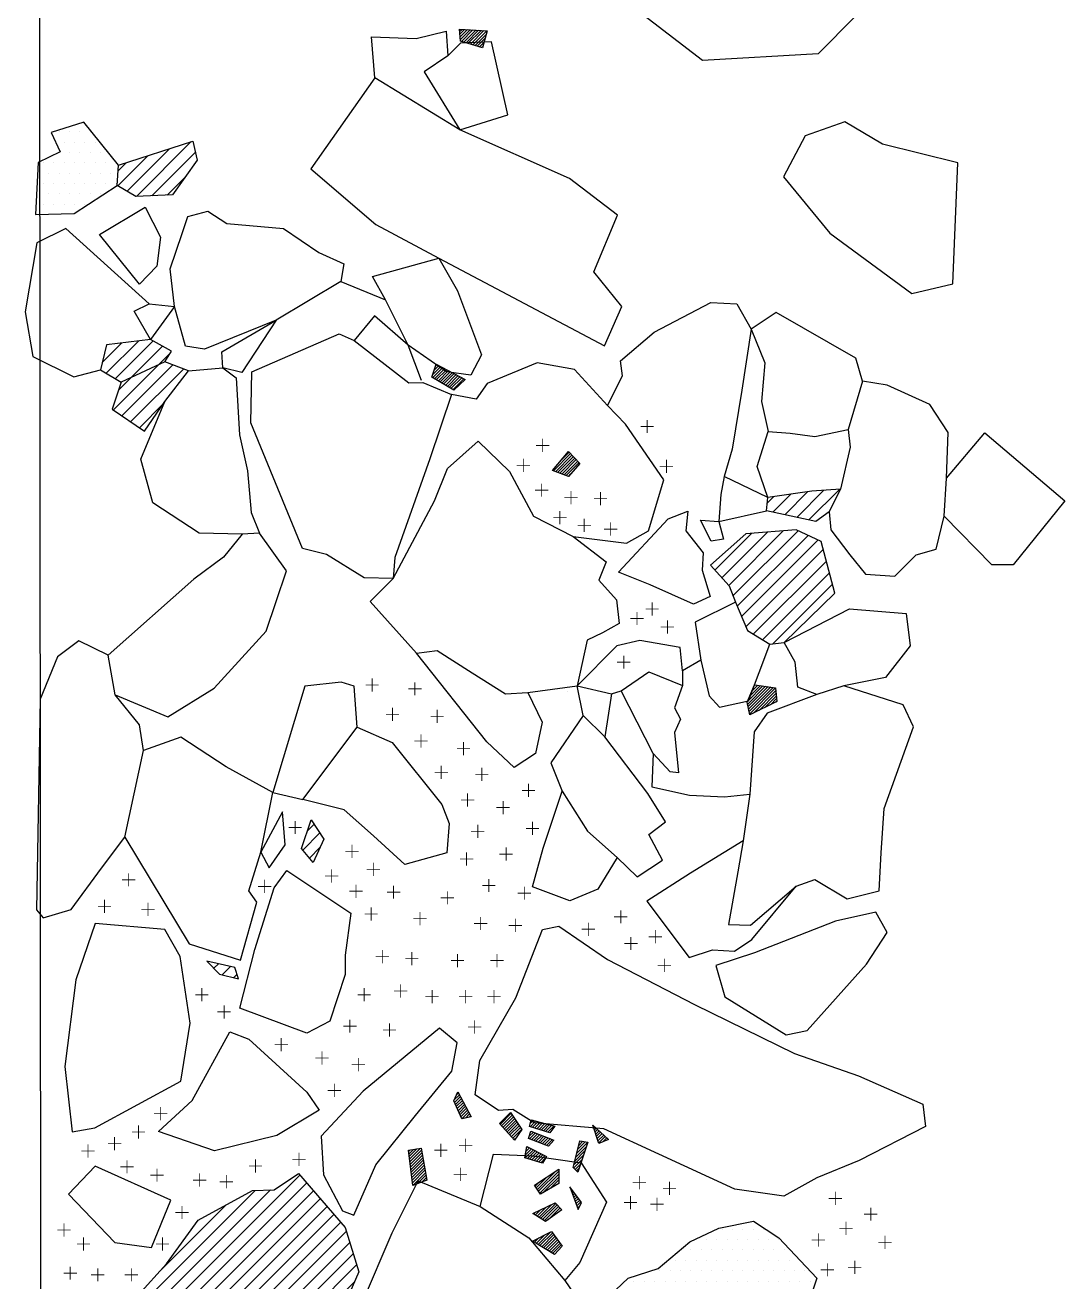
# Model space of a CAD drawing. Header units: metres. Extents: x -4.33 to -3.08, y -18.23 to -13.67.
# Drawn here: x -4.335 to -3.08, y -15.976 to -14.459 of the extents above; entities that cross this region are included whole.
import ezdxf

# ---------------------------------------------------------------- set-up
doc = ezdxf.new("R2010")
doc.units = ezdxf.units.M
doc.header["$LTSCALE"] = 25
doc.header["$MEASUREMENT"] = 0
doc.linetypes.add('STRICHPUNKTX2', pattern=[2, 1, -0.5, 0, -0.5])
doc.layers.get('0').update_dxf_attribs({"linetype": 'CONTINUOUS'})
for name, color, linetype in [('BEFUND', 1, 'CONTINUOUS'), ('FEUER', 1, 'CONTINUOUS'), ('GRABUNGSGRENZE', 3, 'STRICHPUNKTX2'), ('KNOCHEN', 2, 'CONTINUOUS'), ('KNOCHENSCHRAFF', 2, 'CONTINUOUS'), ('STEINE', 4, 'CONTINUOUS'), ('STEINESCHRAFF', 4, 'CONTINUOUS')]:
    doc.layers.add(name, color=color, linetype=linetype)

# ---------------------------------------------------------------- blocks, each defined once
blk = doc.blocks.new('*X1')
at = {"color": 0}
for p, q in [((-390.59, -1439.93), (-390.26, -1439.61)), ((-390.54, -1440.24), (-389.81, -1439.51)), ((-390.49, -1440.54), (-389.37, -1439.42)), ((-390.44, -1440.85), (-388.92, -1439.33)), ((-390.39, -1441.15), (-388.47, -1439.23)), ((-390.34, -1441.45), (-388.03, -1439.14)), ((-390.29, -1441.76), (-387.66, -1439.12)), ((-390.24, -1442.06), (-387.61, -1439.43)), ((-390.19, -1442.37), (-387.56, -1439.73)), ((-390.06, -1442.59), (-387.51, -1440.04)), ((-389.83, -1442.71), (-387.46, -1440.34)), ((-389.6, -1442.83), (-387.41, -1440.65)), ((-389.36, -1442.95), (-387.36, -1440.95)), ((-389.13, -1443.07), (-387.32, -1441.26)), ((-388.89, -1443.19), (-387.27, -1441.56)), ((-388.66, -1443.31), (-387.22, -1441.87)), ((-388.43, -1443.43), (-387.17, -1442.17)), ((-381.04, -1446.65), (-380.77, -1446.38)), ((-381.01, -1446.97), (-380.44, -1446.4)), ((-380.97, -1447.29), (-380.1, -1446.42)), ((-380.94, -1447.61), (-379.77, -1446.44)), ((-380.8, -1447.83), (-379.43, -1446.46)), ((-380.53, -1447.91), (-379.1, -1446.48)), ((-380.26, -1447.99), (-378.77, -1446.5)), ((-379.99, -1448.07), (-378.43, -1446.52)), ((-379.72, -1448.16), (-378.1, -1446.54)), ((-379.45, -1448.24), (-377.77, -1446.56)), ((-379.18, -1448.32), (-377.81, -1446.96)), ((-378.91, -1448.41), (-377.94, -1447.44)), ((-378.64, -1448.49), (-378.08, -1447.93)), ((-378.37, -1448.57), (-378.21, -1448.42)), ((-383.97, -1487.06), (-383.77, -1486.86)), ((-384.31, -1488.1), (-383.31, -1487.1)), ((-384.3, -1488.44), (-383.08, -1487.22)), ((-384.14, -1487.58), (-383.54, -1486.98)), ((-384.08, -1488.58), (-382.84, -1487.34)), ((-383.85, -1488.71), (-382.61, -1487.47)), ((-383.63, -1488.84), (-382.38, -1487.59)), ((-383.41, -1488.97), (-382.15, -1487.71)), ((-383.19, -1489.1), (-381.91, -1487.83)), ((-382.97, -1489.24), (-381.68, -1487.95)), ((-382.75, -1489.37), (-381.45, -1488.07)), ((-382.52, -1489.5), (-381.22, -1488.19)), ((-382.3, -1489.63), (-380.98, -1488.31)), ((-382.08, -1489.76), (-380.75, -1488.43)), ((-381.86, -1489.89), (-380.52, -1488.56)), ((-368.68, -1498.28), (-367.82, -1497.43)), ((-369.73, -1499.69), (-367.65, -1497.61)), ((-369.47, -1499.79), (-367.48, -1497.79)), ((-369.22, -1499.88), (-367.3, -1497.97)), ((-368.96, -1499.97), (-367.13, -1498.15)), ((-368.7, -1500.07), (-366.96, -1498.33)), ((-368.44, -1500.16), (-366.78, -1498.51)), ((-368.18, -1500.26), (-366.61, -1498.69)), ((-367.92, -1500.35), (-367.62, -1500.05))]:
    blk.add_line(p, q, dxfattribs=at)
blk = doc.blocks.new('*X2')
at = {"color": 0}
for p, q in [((-346.27, -1527.49), (-344.43, -1525.66)), ((-346.27, -1527.85), (-344.12, -1525.7)), ((-346.21, -1528.14), (-343.81, -1525.74)), ((-346.15, -1528.43), (-343.5, -1525.78)), ((-346.09, -1528.73), (-343.19, -1525.83)), ((-346.03, -1529.02), (-342.9, -1525.89)), ((-346.02, -1526.89), (-344.74, -1525.61)), ((-345.77, -1526.29), (-345.05, -1525.57)), ((-345.59, -1528.94), (-342.87, -1526.21)), ((-345.52, -1525.68), (-345.36, -1525.53)), ((-344.91, -1528.6), (-342.84, -1526.53)), ((-344.22, -1528.27), (-342.81, -1526.86)), ((-343.53, -1527.94), (-342.78, -1527.18)), ((-342.84, -1527.6), (-342.75, -1527.51)), ((-381.4, -1574.99), (-381.18, -1574.78)), ((-381.72, -1575.67), (-381.06, -1575.01)), ((-381.66, -1575.96), (-380.94, -1575.24)), ((-381.55, -1576.2), (-380.82, -1575.48)), ((-381.44, -1576.45), (-380.7, -1575.71)), ((-381.33, -1576.69), (-380.57, -1575.94)), ((-381.22, -1576.94), (-380.45, -1576.17)), ((-381.11, -1577.18), (-380.33, -1576.4)), ((-381, -1577.43), (-380.21, -1576.63)), ((-380.9, -1577.67), (-380.09, -1576.86)), ((-380.79, -1577.92), (-379.96, -1577.1)), ((-380.35, -1577.84), (-379.84, -1577.33)), ((-379.9, -1577.73), (-379.72, -1577.56)), ((-376.15, -1578.59), (-374.84, -1577.27)), ((-375.98, -1578.77), (-374.69, -1577.48)), ((-375.81, -1578.95), (-374.55, -1577.69)), ((-375.64, -1579.14), (-374.41, -1577.9)), ((-375.47, -1579.32), (-374.27, -1578.12)), ((-375.3, -1579.5), (-374.12, -1578.33)), ((-375.13, -1579.69), (-373.98, -1578.54)), ((-374.96, -1579.87), (-373.84, -1578.75)), ((-374.79, -1580.05), (-373.7, -1578.96)), ((-374.62, -1580.24), (-373.55, -1579.17)), ((-372.54, -1578.87), (-371.85, -1578.18)), ((-372.52, -1578.49), (-372.13, -1578.1)), ((-372.49, -1579.52), (-372.4, -1579.43)), ((-372.27, -1578.95), (-371.57, -1578.25)), ((-372, -1579.04), (-371.29, -1578.33)), ((-371.73, -1579.12), (-371.02, -1578.4)), ((-371.46, -1579.2), (-370.74, -1578.48)), ((-371.2, -1579.29), (-370.46, -1578.55)), ((-370.93, -1579.37), (-370.18, -1578.62)), ((-370.66, -1579.46), (-369.9, -1578.7)), ((-370.39, -1579.54), (-369.62, -1578.77)), ((-364.95, -1578.7), (-364.94, -1578.69)), ((-364.86, -1578.96), (-364.76, -1578.86)), ((-364.77, -1579.23), (-364.57, -1579.03)), ((-364.69, -1579.5), (-364.39, -1579.2)), ((-364.6, -1579.76), (-364.21, -1579.37)), ((-374.45, -1580.42), (-374.15, -1580.12)), ((-372.64, -1580.02), (-372.14, -1579.53)), ((-372.59, -1580.33), (-371.89, -1579.62)), ((-372.34, -1580.43), (-371.63, -1579.72)), ((-372.08, -1580.53), (-371.37, -1579.82)), ((-371.83, -1580.63), (-371.12, -1579.92)), ((-371.58, -1580.73), (-370.86, -1580.01)), ((-371.33, -1580.83), (-370.61, -1580.11)), ((-371.08, -1580.94), (-370.35, -1580.21)), ((-370.82, -1581.04), (-370.09, -1580.31)), ((-370.57, -1581.14), (-369.84, -1580.4)), ((-366.91, -1582.07), (-365.56, -1580.73)), ((-366.79, -1581.6), (-365.87, -1580.68)), ((-366.67, -1581.13), (-366.18, -1580.63)), ((-366.55, -1580.65), (-366.48, -1580.58)), ((-364.51, -1580.03), (-364.02, -1579.54)), ((-364.43, -1580.3), (-363.84, -1579.71)), ((-364.34, -1580.56), (-363.65, -1579.88)), ((-364.25, -1580.83), (-363.47, -1580.05)), ((-363.77, -1580.7), (-363.28, -1580.21)), ((-363.18, -1580.47), (-363.1, -1580.38)), ((-387.19, -1581.85), (-387.04, -1581.69)), ((-387.16, -1582.17), (-386.61, -1581.62)), ((-387.12, -1582.48), (-386.19, -1581.55)), ((-387.08, -1582.8), (-385.76, -1581.48)), ((-387.04, -1583.11), (-385.64, -1581.71)), ((-387, -1583.43), (-385.58, -1582.01)), ((-386.96, -1583.74), (-385.53, -1582.31)), ((-373.13, -1582.64), (-372.14, -1581.65)), ((-373.1, -1582.25), (-372.37, -1581.53)), ((-373.02, -1581.82), (-372.61, -1581.41)), ((-372.94, -1581.38), (-372.84, -1581.29)), ((-372.86, -1582.72), (-371.91, -1581.77)), ((-372.59, -1582.8), (-371.68, -1581.89)), ((-372.32, -1582.89), (-371.44, -1582.01)), ((-372.05, -1582.97), (-371.21, -1582.13)), ((-371.78, -1583.05), (-370.98, -1582.25)), ((-371.51, -1583.14), (-370.75, -1582.37)), ((-370.32, -1581.24), (-370.22, -1581.14)), ((-367.27, -1583.49), (-366.1, -1582.32)), ((-367.15, -1583.02), (-365.92, -1581.79)), ((-367.03, -1582.55), (-365.74, -1581.26)), ((-386.93, -1584.06), (-385.48, -1582.61)), ((-386.89, -1584.37), (-385.43, -1582.91)), ((-386.85, -1584.69), (-385.38, -1583.22)), ((-386.81, -1585), (-385.32, -1583.52)), ((-386.77, -1585.32), (-385.27, -1583.82)), ((-371.24, -1583.22), (-370.66, -1582.64)), ((-367.28, -1583.86), (-366.28, -1582.86)), ((-367.1, -1584.03), (-366.46, -1583.39)), ((-366.93, -1584.21), (-366.64, -1583.92)), ((-386.73, -1585.63), (-385.22, -1584.12)), ((-386.7, -1585.95), (-385.17, -1584.42)), ((-386.16, -1585.76), (-385.12, -1584.72)), ((-385.6, -1585.56), (-385.06, -1585.03)), ((-385.04, -1585.36), (-385.01, -1585.33)), ((-371.79, -1586.24), (-370.48, -1584.93)), ((-371.65, -1586.46), (-369.41, -1584.22)), ((-371.51, -1586.67), (-369.08, -1584.24)), ((-371.36, -1586.88), (-369.08, -1584.6)), ((-370.96, -1586.83), (-369.08, -1584.95)), ((-370.12, -1586.34), (-369.08, -1585.3)), ((-371.93, -1586.03), (-371.54, -1585.64)), ((-369.27, -1585.85), (-369.08, -1585.66)), ((-367.67, -1586.37), (-367.62, -1586.32)), ((-367.57, -1586.62), (-367.47, -1586.52)), ((-367.47, -1586.88), (-367.31, -1586.72)), ((-367.38, -1587.14), (-367.16, -1586.92)), ((-371.47, -1589.82), (-369.97, -1588.31)), ((-371.26, -1589.95), (-369.44, -1588.14)), ((-371.04, -1590.09), (-369.27, -1588.32)), ((-370.82, -1590.23), (-369.1, -1588.5)), ((-367.28, -1587.39), (-367.01, -1587.12)), ((-367.18, -1587.65), (-366.86, -1587.32)), ((-367.08, -1587.9), (-366.7, -1587.52)), ((-366.99, -1588.16), (-366.55, -1587.73)), ((-366.89, -1588.42), (-366.4, -1587.93)), ((-366.79, -1588.67), (-366.49, -1588.37)), ((-372.12, -1589.41), (-371.98, -1589.27)), ((-371.91, -1589.54), (-371.31, -1588.95)), ((-371.69, -1589.68), (-370.64, -1588.63)), ((-370.34, -1590.1), (-368.92, -1588.68)), ((-368.98, -1589.1), (-368.75, -1588.87)), ((-371.57, -1593.09), (-370.02, -1591.55)), ((-372.22, -1592.69), (-372.19, -1592.66)), ((-372.01, -1592.83), (-371.47, -1592.29)), ((-371.79, -1592.96), (-370.74, -1591.92)), ((-371.35, -1593.23), (-369.81, -1591.69)), ((-371.13, -1593.36), (-369.66, -1591.9)), ((-370.91, -1593.5), (-369.51, -1592.1)), ((-370.69, -1593.63), (-369.37, -1592.31)), ((-370.47, -1593.77), (-369.22, -1592.51)), ((-370.25, -1593.9), (-369.07, -1592.72)), ((-370.03, -1594.04), (-368.92, -1592.93)), ((-369.82, -1594.17), (-368.78, -1593.13)), ((-369.6, -1594.3), (-369.37, -1594.08))]:
    blk.add_line(p, q, dxfattribs=at)
blk = doc.blocks.new('*X4')
at = {"color": 0}
for p, q in [((-415.32, -1599.73), (-400.32, -1584.73)), ((-418.5, -1599.37), (-405.71, -1586.58)), ((-416.91, -1599.55), (-403.87, -1586.5)), ((-413.73, -1599.91), (-399.5, -1585.67)), ((-412.15, -1600.09), (-398.68, -1586.62)), ((-417.01, -1596.11), (-409.25, -1588.35)), ((-410.73, -1600.44), (-397.86, -1587.57)), ((-409.31, -1600.78), (-397.04, -1588.51)), ((-407.89, -1601.13), (-396.22, -1589.46)), ((-406.47, -1601.48), (-395.39, -1590.4)), ((-405.04, -1601.82), (-394.71, -1591.49)), ((-403.62, -1602.17), (-394.3, -1592.85)), ((-400.76, -1601.07), (-393.89, -1594.2)), ((-399.25, -1601.33), (-393.47, -1595.55)), ((-397.74, -1601.59), (-393.74, -1597.59)), ((-396.23, -1601.84), (-395.07, -1600.69)), ((-390.63, -1617.46), (-381.1, -1607.93)), ((-388.84, -1613.91), (-382.39, -1607.45)), ((-387.22, -1610.51), (-384.07, -1607.36)), ((-394.27, -1626.4), (-377.21, -1609.35)), ((-393.59, -1623.95), (-378.51, -1608.87)), ((-392.41, -1621.01), (-379.8, -1608.4)), ((-409.54, -1615.16), (-404.66, -1610.28)), ((-409.41, -1616.8), (-403.05, -1610.43)), ((-408.75, -1617.9), (-401.62, -1610.77)), ((-408.09, -1619.01), (-400.29, -1611.21)), ((-407.92, -1611.77), (-406.43, -1610.28)), ((-393.77, -1627.67), (-376.83, -1610.73)), ((-407.65, -1620.33), (-398.96, -1611.65)), ((-407.31, -1621.77), (-397.63, -1612.08)), ((-407.24, -1623.46), (-396.66, -1612.89)), ((-393.18, -1628.85), (-376.66, -1612.32)), ((-407.17, -1625.16), (-395.85, -1613.85)), ((-392.09, -1629.53), (-376.48, -1613.92)), ((-407.09, -1626.85), (-395.04, -1614.8)), ((-406.04, -1627.57), (-394.23, -1615.76)), ((-391, -1630.21), (-376.31, -1615.51)), ((-404.58, -1627.87), (-393.4, -1616.7)), ((-389.91, -1630.89), (-376.14, -1617.11)), ((-402.66, -1627.73), (-392.5, -1617.56)), ((-388.83, -1631.57), (-375.96, -1618.7)), ((-395.05, -1621.88), (-392.33, -1619.16)), ((-381.16, -1625.67), (-375.79, -1620.3)), ((-392.57, -1621.17), (-392.47, -1621.07)), ((-400.21, -1627.04), (-395.34, -1622.17)), ((-396.94, -1625.54), (-395.37, -1623.97)), ((-431.97, -1626.98), (-431.29, -1626.3)), ((-431.83, -1628.61), (-429.98, -1626.76)), ((-431.7, -1630.25), (-428.67, -1627.22)), ((-431.57, -1631.88), (-427.36, -1627.68)), ((-431.44, -1633.52), (-426.05, -1628.14)), ((-431.3, -1635.15), (-424.74, -1628.59)), ((-431.17, -1636.79), (-423.44, -1629.05)), ((-431.04, -1638.42), (-422.13, -1629.51)), ((-430.91, -1640.06), (-420.87, -1630.02)), ((-429.79, -1640.71), (-419.62, -1630.54)), ((-428.66, -1641.34), (-418.38, -1631.06)), ((-426.9, -1641.36), (-417.46, -1631.92)), ((-425.39, -1641.62), (-416.89, -1633.12)), ((-423.98, -1641.97), (-417.66, -1635.65)), ((-422.57, -1642.33), (-418.61, -1638.37)), ((-421.16, -1642.69), (-418.01, -1639.54)), ((-419.75, -1643.04), (-419.26, -1642.56)), ((-326.7, -1656.06), (-319.62, -1648.98)), ((-326.54, -1654.13), (-321.19, -1648.79)), ((-326.41, -1657.54), (-318.27, -1649.4)), ((-326.38, -1652.2), (-323.74, -1649.57)), ((-325.63, -1658.53), (-316.92, -1649.81)), ((-324.85, -1659.52), (-315.27, -1649.94)), ((-324.08, -1660.51), (-313.28, -1649.72)), ((-323.55, -1661.75), (-312.33, -1650.53)), ((-323.39, -1663.36), (-311.38, -1651.35)), ((-323.24, -1664.97), (-310.43, -1652.16)), ((-322.83, -1666.33), (-311.15, -1654.65)), ((-322.02, -1667.29), (-312.6, -1657.87)), ((-320.83, -1667.87), (-314.37, -1661.41)), ((-343.44, -1679.87), (-328.54, -1664.98)), ((-343.4, -1678.06), (-331.22, -1665.88)), ((-342.88, -1681.08), (-327.27, -1665.47)), ((-319.24, -1668.05), (-316.18, -1664.99)), ((-342.05, -1682.02), (-326.18, -1666.15)), ((-341.22, -1682.96), (-326.36, -1668.09)), ((-336.56, -1669.46), (-335.25, -1668.15)), ((-340.4, -1683.9), (-326.54, -1670.04)), ((-329.47, -1676.51), (-323.2, -1670.24)), ((-329.36, -1678.17), (-321.54, -1670.34)), ((-329.25, -1679.82), (-319.88, -1670.45)), ((-339.17, -1672.07), (-337.99, -1670.89)), ((-329.14, -1681.48), (-318.22, -1670.56)), ((-329.03, -1683.14), (-316.56, -1670.66)), ((-328.92, -1684.8), (-315.88, -1671.76)), ((-327.47, -1672.74), (-326.56, -1671.83)), ((-339.08, -1684.35), (-327.47, -1672.74)), ((-328.81, -1686.46), (-315.53, -1673.18)), ((-328.7, -1688.12), (-315.18, -1674.59)), ((-337.6, -1684.64), (-329.47, -1676.51)), ((-327.44, -1688.62), (-314.83, -1676.01)), ((-325.98, -1688.93), (-314.78, -1677.73)), ((-336.12, -1684.92), (-329.36, -1678.17)), ((-334.99, -1685.57), (-329.25, -1679.82)), ((-324.51, -1689.23), (-315.84, -1680.55)), ((-401.26, -1688.19), (-394.78, -1681.71)), ((-333.92, -1686.26), (-329.14, -1681.48)), ((-322.92, -1689.41), (-315.74, -1682.22)), ((-402.2, -1687.37), (-398.29, -1683.45)), ((-400.31, -1689.02), (-394.33, -1683.03)), ((-332.84, -1686.95), (-329.03, -1683.14)), ((-321.06, -1689.31), (-315.29, -1683.54)), ((-399.37, -1689.84), (-393.88, -1684.35)), ((-397.82, -1690.06), (-393.44, -1685.68)), ((-332.36, -1688.23), (-328.92, -1684.8)), ((-396.03, -1690.03), (-392.99, -1687)), ((-330.76, -1688.4), (-328.81, -1686.46)), ((-328.96, -1688.37), (-328.7, -1688.12))]:
    blk.add_line(p, q, dxfattribs=at)
blk = doc.blocks.new('*X6')
at = {"color": 0}
for p, q in [((-421.19, -1465.94), (-416.04, -1460.79)), ((-420.05, -1466.57), (-413.42, -1459.94)), ((-422.3, -1465.28), (-418.66, -1461.64)), ((-422.25, -1463.46), (-421.28, -1462.49)), ((-418.19, -1466.48), (-412.93, -1461.21)), ((-416.34, -1466.39), (-414.14, -1464.19)), ((-424.16, -1486.59), (-421.84, -1484.26)), ((-423.71, -1487.9), (-419.81, -1484.01)), ((-422.6, -1488.56), (-418.04, -1484)), ((-420.71, -1488.44), (-416.9, -1484.64)), ((-417.39, -1486.89), (-415.89, -1485.39)), ((-422.85, -1492.35), (-417.39, -1486.89)), ((-421.8, -1493.06), (-415.63, -1486.9)), ((-422.2, -1489.93), (-420.71, -1488.44)), ((-420.74, -1493.77), (-414.34, -1487.38)), ((-419.68, -1494.49), (-416.8, -1491.6)), ((-340.35, -1505.31), (-337.08, -1502.03)), ((-338.89, -1505.62), (-335.2, -1501.92)), ((-343.9, -1503.56), (-343.14, -1502.79)), ((-343.26, -1504.68), (-341.07, -1502.49)), ((-341.81, -1505), (-339, -1502.19)), ((-350.24, -1511.67), (-345.81, -1507.23)), ((-349.4, -1512.6), (-343.9, -1507.09)), ((-348.57, -1513.53), (-341.98, -1506.94)), ((-348.06, -1514.79), (-340.2, -1506.92)), ((-347.55, -1516.04), (-338.98, -1507.48)), ((-347.02, -1517.28), (-337.77, -1508.03)), ((-346.48, -1518.51), (-337.15, -1509.18)), ((-345.6, -1519.4), (-336.78, -1510.58)), ((-344.5, -1520.07), (-336.41, -1511.98)), ((-343.23, -1520.56), (-336.05, -1513.38)), ((-399.39, -1543.14), (-398.59, -1542.34)), ((-399.96, -1545.47), (-397.9, -1543.41)), ((-399.16, -1546.44), (-397.89, -1545.17)), ((-410.69, -1559.74), (-410.14, -1559.19)), ((-409.71, -1560.53), (-408.7, -1559.52)), ((-408.29, -1560.87), (-407.89, -1560.47))]:
    blk.add_line(p, q, dxfattribs=at)
blk = doc.blocks.new('LB')
at = {"layer": 'FEUER', "const_width": 0.1}
for points in [[(0, 0), (0, -1.6)], [(-0.8, -0.8), (0.8, -0.8)]]:
    blk.add_lwpolyline(points, dxfattribs=at)
blk = doc.blocks.new('*X8')
at = {"color": 0}
for p, q in [((-349.375, -1591.25), (-349.375, -1591.25)), ((-348.125, -1591.25), (-348.125, -1591.25)), ((-346.875, -1591.25), (-346.875, -1591.25)), ((-345.625, -1591.25), (-345.625, -1591.25)), ((-344.375, -1591.25), (-344.375, -1591.25)), ((-352.5, -1592.5), (-352.5, -1592.5)), ((-351.25, -1592.5), (-351.25, -1592.5)), ((-350, -1592.5), (-350, -1592.5)), ((-348.75, -1592.5), (-348.75, -1592.5)), ((-347.5, -1592.5), (-347.5, -1592.5)), ((-346.25, -1592.5), (-346.25, -1592.5)), ((-345, -1592.5), (-345, -1592.5)), ((-343.75, -1592.5), (-343.75, -1592.5)), ((-342.5, -1592.5), (-342.5, -1592.5)), ((-354.375, -1593.75), (-354.375, -1593.75)), ((-353.125, -1593.75), (-353.125, -1593.75)), ((-351.875, -1593.75), (-351.875, -1593.75)), ((-350.625, -1593.75), (-350.625, -1593.75)), ((-349.375, -1593.75), (-349.375, -1593.75)), ((-348.125, -1593.75), (-348.125, -1593.75)), ((-346.875, -1593.75), (-346.875, -1593.75)), ((-345.625, -1593.75), (-345.625, -1593.75)), ((-344.375, -1593.75), (-344.375, -1593.75)), ((-343.125, -1593.75), (-343.125, -1593.75)), ((-341.875, -1593.75), (-341.875, -1593.75)), ((-355, -1595), (-355, -1595)), ((-353.75, -1595), (-353.75, -1595)), ((-352.5, -1595), (-352.5, -1595)), ((-351.25, -1595), (-351.25, -1595)), ((-350, -1595), (-350, -1595)), ((-348.75, -1595), (-348.75, -1595)), ((-347.5, -1595), (-347.5, -1595)), ((-346.25, -1595), (-346.25, -1595)), ((-345, -1595), (-345, -1595)), ((-343.75, -1595), (-343.75, -1595)), ((-342.5, -1595), (-342.5, -1595)), ((-341.25, -1595), (-341.25, -1595)), ((-340, -1595), (-340, -1595)), ((-360, -1597.5), (-360, -1597.5)), ((-358.75, -1597.5), (-358.75, -1597.5)), ((-357.5, -1597.5), (-357.5, -1597.5)), ((-356.875, -1596.25), (-356.875, -1596.25)), ((-356.25, -1597.5), (-356.25, -1597.5)), ((-355.625, -1596.25), (-355.625, -1596.25)), ((-355, -1597.5), (-355, -1597.5)), ((-354.375, -1596.25), (-354.375, -1596.25)), ((-353.75, -1597.5), (-353.75, -1597.5)), ((-353.125, -1596.25), (-353.125, -1596.25)), ((-352.5, -1597.5), (-352.5, -1597.5)), ((-351.875, -1596.25), (-351.875, -1596.25)), ((-351.25, -1597.5), (-351.25, -1597.5)), ((-350.625, -1596.25), (-350.625, -1596.25)), ((-350, -1597.5), (-350, -1597.5)), ((-349.375, -1596.25), (-349.375, -1596.25)), ((-348.75, -1597.5), (-348.75, -1597.5)), ((-348.125, -1596.25), (-348.125, -1596.25)), ((-347.5, -1597.5), (-347.5, -1597.5)), ((-346.875, -1596.25), (-346.875, -1596.25)), ((-346.25, -1597.5), (-346.25, -1597.5)), ((-345.625, -1596.25), (-345.625, -1596.25)), ((-345, -1597.5), (-345, -1597.5)), ((-344.375, -1596.25), (-344.375, -1596.25)), ((-343.75, -1597.5), (-343.75, -1597.5)), ((-343.125, -1596.25), (-343.125, -1596.25)), ((-342.5, -1597.5), (-342.5, -1597.5)), ((-341.875, -1596.25), (-341.875, -1596.25)), ((-341.25, -1597.5), (-341.25, -1597.5)), ((-340.625, -1596.25), (-340.625, -1596.25)), ((-340, -1597.5), (-340, -1597.5)), ((-339.375, -1596.25), (-339.375, -1596.25)), ((-338.75, -1597.5), (-338.75, -1597.5))]:
    blk.add_line(p, q, dxfattribs=at)
blk = doc.blocks.new('*X9')
at = {"color": 0}
for p, q in [((-426.875, -1416.25), (-426.875, -1416.25)), ((-425.625, -1416.25), (-425.625, -1416.25)), ((-424.375, -1416.25), (-424.375, -1416.25)), ((-427.5, -1417.5), (-427.5, -1417.5)), ((-426.25, -1417.5), (-426.25, -1417.5)), ((-425, -1417.5), (-425, -1417.5)), ((-423.75, -1417.5), (-423.75, -1417.5)), ((-422.5, -1417.5), (-422.5, -1417.5)), ((-421.25, -1417.5), (-421.25, -1417.5)), ((-420, -1417.5), (-420, -1417.5)), ((-428.75, -1420), (-428.75, -1420)), ((-428.125, -1418.75), (-428.125, -1418.75)), ((-427.5, -1420), (-427.5, -1420)), ((-426.875, -1418.75), (-426.875, -1418.75)), ((-426.25, -1420), (-426.25, -1420)), ((-425.625, -1418.75), (-425.625, -1418.75)), ((-425, -1420), (-425, -1420)), ((-424.375, -1418.75), (-424.375, -1418.75)), ((-423.75, -1420), (-423.75, -1420)), ((-423.125, -1418.75), (-423.125, -1418.75)), ((-422.5, -1420), (-422.5, -1420)), ((-421.875, -1418.75), (-421.875, -1418.75)), ((-421.25, -1420), (-421.25, -1420)), ((-420.625, -1418.75), (-420.625, -1418.75)), ((-420, -1420), (-420, -1420)), ((-419.375, -1418.75), (-419.375, -1418.75)), ((-429.375, -1421.25), (-429.375, -1421.25)), ((-428.125, -1421.25), (-428.125, -1421.25)), ((-426.875, -1421.25), (-426.875, -1421.25)), ((-425.625, -1421.25), (-425.625, -1421.25)), ((-424.375, -1421.25), (-424.375, -1421.25)), ((-423.125, -1421.25), (-423.125, -1421.25)), ((-421.875, -1421.25), (-421.875, -1421.25)), ((-420.625, -1421.25), (-420.625, -1421.25)), ((-419.375, -1421.25), (-419.375, -1421.25)), ((-430, -1422.5), (-430, -1422.5)), ((-428.75, -1422.5), (-428.75, -1422.5)), ((-427.5, -1422.5), (-427.5, -1422.5)), ((-426.25, -1422.5), (-426.25, -1422.5)), ((-425, -1422.5), (-425, -1422.5)), ((-423.75, -1422.5), (-423.75, -1422.5)), ((-422.5, -1422.5), (-422.5, -1422.5)), ((-421.25, -1422.5), (-421.25, -1422.5)), ((-420, -1422.5), (-420, -1422.5)), ((-357.5, -1422.5), (-357.5, -1422.5)), ((-428.125, -1423.75), (-428.125, -1423.75)), ((-426.875, -1423.75), (-426.875, -1423.75)), ((-425.625, -1423.75), (-425.625, -1423.75)), ((-424.375, -1423.75), (-424.375, -1423.75)), ((-423.125, -1423.75), (-423.125, -1423.75)), ((-421.875, -1423.75), (-421.875, -1423.75)), ((-420.625, -1423.75), (-420.625, -1423.75)), ((-419.375, -1423.75), (-419.375, -1423.75)), ((-359.375, -1423.75), (-359.375, -1423.75)), ((-358.125, -1423.75), (-358.125, -1423.75)), ((-356.875, -1423.75), (-356.875, -1423.75)), ((-355.625, -1423.75), (-355.625, -1423.75)), ((-426.25, -1425), (-426.25, -1425)), ((-425, -1425), (-425, -1425)), ((-424.375, -1426.25), (-424.375, -1426.25)), ((-423.75, -1425), (-423.75, -1425)), ((-423.125, -1426.25), (-423.125, -1426.25)), ((-422.5, -1425), (-422.5, -1425)), ((-421.875, -1426.25), (-421.875, -1426.25)), ((-421.25, -1425), (-421.25, -1425)), ((-420.625, -1426.25), (-420.625, -1426.25)), ((-420, -1425), (-420, -1425)), ((-361.875, -1426.25), (-361.875, -1426.25)), ((-360.625, -1426.25), (-360.625, -1426.25)), ((-360, -1425), (-360, -1425)), ((-359.375, -1426.25), (-359.375, -1426.25)), ((-358.75, -1425), (-358.75, -1425)), ((-358.125, -1426.25), (-358.125, -1426.25)), ((-357.5, -1425), (-357.5, -1425)), ((-356.875, -1426.25), (-356.875, -1426.25)), ((-356.25, -1425), (-356.25, -1425)), ((-423.75, -1427.5), (-423.75, -1427.5)), ((-362.5, -1427.5), (-362.5, -1427.5)), ((-361.25, -1427.5), (-361.25, -1427.5)), ((-360, -1427.5), (-360, -1427.5)), ((-358.75, -1427.5), (-358.75, -1427.5)), ((-357.5, -1427.5), (-357.5, -1427.5)), ((-356.25, -1427.5), (-356.25, -1427.5)), ((-363.125, -1428.75), (-363.125, -1428.75)), ((-361.875, -1428.75), (-361.875, -1428.75)), ((-360.625, -1428.75), (-360.625, -1428.75)), ((-359.375, -1428.75), (-359.375, -1428.75)), ((-358.125, -1428.75), (-358.125, -1428.75)), ((-356.875, -1428.75), (-356.875, -1428.75)), ((-363.75, -1430), (-363.75, -1430)), ((-362.5, -1430), (-362.5, -1430)), ((-361.25, -1430), (-361.25, -1430)), ((-360, -1430), (-360, -1430)), ((-358.75, -1430), (-358.75, -1430)), ((-357.5, -1430), (-357.5, -1430)), ((-365.625, -1431.25), (-365.625, -1431.25)), ((-364.375, -1431.25), (-364.375, -1431.25)), ((-363.125, -1431.25), (-363.125, -1431.25)), ((-361.875, -1431.25), (-361.875, -1431.25)), ((-360.625, -1431.25), (-360.625, -1431.25)), ((-359.375, -1431.25), (-359.375, -1431.25)), ((-358.125, -1431.25), (-358.125, -1431.25)), ((-366.25, -1432.5), (-366.25, -1432.5)), ((-365.625, -1433.75), (-365.625, -1433.75)), ((-365, -1432.5), (-365, -1432.5)), ((-364.375, -1433.75), (-364.375, -1433.75)), ((-363.75, -1432.5), (-363.75, -1432.5)), ((-363.125, -1433.75), (-363.125, -1433.75)), ((-362.5, -1432.5), (-362.5, -1432.5)), ((-361.875, -1433.75), (-361.875, -1433.75)), ((-361.25, -1432.5), (-361.25, -1432.5)), ((-360.625, -1433.75), (-360.625, -1433.75)), ((-360, -1432.5), (-360, -1432.5)), ((-359.375, -1433.75), (-359.375, -1433.75)), ((-358.75, -1432.5), (-358.75, -1432.5)), ((-358.125, -1433.75), (-358.125, -1433.75)), ((-366.25, -1435), (-366.25, -1435)), ((-365, -1435), (-365, -1435)), ((-363.75, -1435), (-363.75, -1435)), ((-362.5, -1435), (-362.5, -1435)), ((-361.25, -1435), (-361.25, -1435)), ((-360, -1435), (-360, -1435)), ((-358.75, -1435), (-358.75, -1435)), ((-366.875, -1436.25), (-366.875, -1436.25)), ((-365.625, -1436.25), (-365.625, -1436.25)), ((-364.375, -1436.25), (-364.375, -1436.25)), ((-363.125, -1436.25), (-363.125, -1436.25)), ((-361.875, -1436.25), (-361.875, -1436.25)), ((-360.625, -1436.25), (-360.625, -1436.25)), ((-359.375, -1436.25), (-359.375, -1436.25)), ((-367.5, -1437.5), (-367.5, -1437.5)), ((-366.25, -1437.5), (-366.25, -1437.5)), ((-365, -1437.5), (-365, -1437.5)), ((-363.75, -1437.5), (-363.75, -1437.5)), ((-362.5, -1437.5), (-362.5, -1437.5)), ((-361.25, -1437.5), (-361.25, -1437.5)), ((-360, -1437.5), (-360, -1437.5)), ((-363.125, -1438.75), (-363.125, -1438.75)), ((-361.875, -1438.75), (-361.875, -1438.75)), ((-374.375, -1441.25), (-374.375, -1441.25)), ((-375, -1442.5), (-375, -1442.5)), ((-373.75, -1442.5), (-373.75, -1442.5)), ((-372.5, -1442.5), (-372.5, -1442.5)), ((-375.625, -1443.75), (-375.625, -1443.75)), ((-374.375, -1443.75), (-374.375, -1443.75)), ((-373.125, -1443.75), (-373.125, -1443.75)), ((-371.875, -1443.75), (-371.875, -1443.75)), ((-375, -1445), (-375, -1445)), ((-373.75, -1445), (-373.75, -1445)), ((-429.375, -1458.75), (-429.375, -1458.75)), ((-428.125, -1458.75), (-428.125, -1458.75)), ((-426.875, -1458.75), (-426.875, -1458.75)), ((-425.625, -1458.75), (-425.625, -1458.75)), ((-428.75, -1460), (-428.75, -1460)), ((-427.5, -1460), (-427.5, -1460)), ((-426.25, -1460), (-426.25, -1460)), ((-425, -1460), (-425, -1460)), ((-431.25, -1462.5), (-431.25, -1462.5)), ((-430, -1462.5), (-430, -1462.5)), ((-429.375, -1461.25), (-429.375, -1461.25)), ((-428.75, -1462.5), (-428.75, -1462.5)), ((-428.125, -1461.25), (-428.125, -1461.25)), ((-427.5, -1462.5), (-427.5, -1462.5)), ((-426.875, -1461.25), (-426.875, -1461.25)), ((-426.25, -1462.5), (-426.25, -1462.5)), ((-425.625, -1461.25), (-425.625, -1461.25)), ((-425, -1462.5), (-425, -1462.5)), ((-424.375, -1461.25), (-424.375, -1461.25)), ((-423.75, -1462.5), (-423.75, -1462.5)), ((-422.5, -1462.5), (-422.5, -1462.5)), ((-430.625, -1463.75), (-430.625, -1463.75)), ((-429.375, -1463.75), (-429.375, -1463.75)), ((-428.125, -1463.75), (-428.125, -1463.75)), ((-426.875, -1463.75), (-426.875, -1463.75)), ((-425.625, -1463.75), (-425.625, -1463.75)), ((-424.375, -1463.75), (-424.375, -1463.75)), ((-423.125, -1463.75), (-423.125, -1463.75)), ((-431.25, -1465), (-431.25, -1465)), ((-430, -1465), (-430, -1465)), ((-428.75, -1465), (-428.75, -1465)), ((-427.5, -1465), (-427.5, -1465)), ((-426.25, -1465), (-426.25, -1465)), ((-425, -1465), (-425, -1465)), ((-423.75, -1465), (-423.75, -1465)), ((-422.5, -1465), (-422.5, -1465)), ((-430.625, -1466.25), (-430.625, -1466.25)), ((-429.375, -1466.25), (-429.375, -1466.25)), ((-428.125, -1466.25), (-428.125, -1466.25)), ((-426.875, -1466.25), (-426.875, -1466.25)), ((-425.625, -1466.25), (-425.625, -1466.25)), ((-424.375, -1466.25), (-424.375, -1466.25)), ((-431.25, -1467.5), (-431.25, -1467.5)), ((-430, -1467.5), (-430, -1467.5)), ((-428.75, -1467.5), (-428.75, -1467.5)), ((-427.5, -1467.5), (-427.5, -1467.5)), ((-426.25, -1467.5), (-426.25, -1467.5))]:
    blk.add_line(p, q, dxfattribs=at)

msp = doc.modelspace()

# ---------------------------------------------------------------- linework, layer by layer
at = {"layer": 'BEFUND'}
for points in [[(-3.6052, -14.2209), (-3.6068, -14.1325), (-3.5742, -14.1131), (-3.4935, -14.1008), (-3.4, -14.1451), (-3.3024, -14.2614), (-3.288, -14.4023), (-3.3777, -14.4933), (-3.5171, -14.5016), (-3.5881, -14.447), (-3.6188, -14.394)], [(-3.2091, -14.6248), (-3.3, -14.6025), (-3.3455, -14.5754), (-3.3934, -14.5923)], [(-3.3934, -14.5923), (-3.4194, -14.6419), (-3.3637, -14.7097), (-3.2646, -14.7827), (-3.2151, -14.7709), (-3.2091, -14.6248)]]:
    msp.add_lwpolyline(points, dxfattribs=at)
at = {"layer": 'GRABUNGSGRENZE', "flags": 128}
msp.add_lwpolyline([(-4.318, -13.7299), (-4.3157, -16.3926), (-4.2052, -17.0961), (-4.1979, -18.1989), (-3.7057, -18.1968), (-3.7057, -18.228)], dxfattribs=at)
at = {"layer": 'KNOCHEN'}
for points in [[(-3.8107, -14.4636), (-3.777, -14.4656), (-3.7826, -14.486), (-3.8092, -14.4779), (-3.8107, -14.4636)], [(-3.844, -14.8838), (-3.8389, -14.868), (-3.8036, -14.8864), (-3.8174, -14.8996), (-3.844, -14.8838)], [(-3.6983, -14.9965), (-3.679, -14.9735), (-3.6652, -14.9878), (-3.6789, -15.0037), (-3.6983, -14.9965)], [(-3.4601, -15.2914), (-3.4632, -15.2761), (-3.4545, -15.2551), (-3.429, -15.2587), (-3.4274, -15.2755), (-3.4601, -15.2914)], [(-3.8078, -15.7794), (-3.8175, -15.7574), (-3.8124, -15.7467), (-3.7966, -15.7768), (-3.8078, -15.7794)], [(-3.744, -15.8048), (-3.7624, -15.7849), (-3.7491, -15.7716), (-3.7353, -15.7921), (-3.744, -15.8048)], [(-3.7271, -15.8028), (-3.7246, -15.7941), (-3.6965, -15.8048), (-3.7031, -15.8124), (-3.7271, -15.8028)], [(-3.7261, -15.7885), (-3.7241, -15.7803), (-3.6955, -15.7879), (-3.7016, -15.7961), (-3.7261, -15.7885)], [(-3.6423, -15.8088), (-3.6495, -15.7869), (-3.6306, -15.8042), (-3.6423, -15.8088)], [(-3.6735, -15.8379), (-3.6653, -15.8058), (-3.6556, -15.8073), (-3.6678, -15.8435), (-3.6735, -15.8379)], [(-3.8669, -15.8596), (-3.8721, -15.8172), (-3.8568, -15.8146), (-3.8501, -15.8534), (-3.8669, -15.8596)], [(-3.7317, -15.8263), (-3.7291, -15.8125), (-3.7056, -15.8247), (-3.7102, -15.8329), (-3.7317, -15.8263)], [(-3.7199, -15.8594), (-3.6908, -15.84), (-3.6908, -15.8574), (-3.7127, -15.8701), (-3.7199, -15.8594)], [(-3.6775, -15.8614), (-3.6673, -15.8885), (-3.6632, -15.8803), (-3.6775, -15.8614)], [(-3.7219, -15.8936), (-3.6949, -15.8808), (-3.6872, -15.889), (-3.7066, -15.9033), (-3.7219, -15.8936)], [(-3.7224, -15.9268), (-3.6994, -15.9151), (-3.6866, -15.9329), (-3.6958, -15.9431), (-3.7224, -15.9268)]]:
    msp.add_lwpolyline(points, dxfattribs=at)
at = {"layer": 'STEINE'}
for points in [[(-3.9128, -14.5224), (-3.9169, -14.4729), (-3.8628, -14.4749), (-3.8265, -14.4662), (-3.8245, -14.4958)], [(-3.8245, -14.4958), (-3.853, -14.5152), (-3.8101, -14.5851), (-3.7524, -14.5672), (-3.7719, -14.4789), (-3.8092, -14.4805), (-3.8245, -14.4958)], [(-3.6357, -14.8458), (-3.6148, -14.7983), (-3.6486, -14.7565), (-3.62, -14.6881), (-3.6778, -14.6437), (-3.8101, -14.5851), (-3.9128, -14.5224), (-3.9898, -14.6323), (-3.9116, -14.6996), (-3.8354, -14.7399), (-3.6357, -14.8458)], [(-4.3221, -14.6873), (-4.2756, -14.6862), (-4.2236, -14.6524), (-4.2221, -14.6279), (-4.264, -14.5759), (-4.3033, -14.5882), (-4.2926, -14.6117), (-4.3191, -14.6245), (-4.3221, -14.6873)], [(-4.2236, -14.6524), (-4.2221, -14.6279), (-4.1322, -14.5987), (-4.1271, -14.6217), (-4.1567, -14.6636), (-4.2011, -14.6657), (-4.2236, -14.6524)], [(-4.245, -14.7117), (-4.1899, -14.6784), (-4.1714, -14.7147), (-4.176, -14.7499), (-4.1969, -14.7714), (-4.245, -14.7117)], [(-4.1545, -14.7984), (-4.1597, -14.753), (-4.1454, -14.7101), (-4.1383, -14.6896), (-4.1143, -14.6835), (-4.0913, -14.6983), (-4.0229, -14.7043), (-3.9805, -14.7334), (-3.9503, -14.7471), (-3.9539, -14.7681), (-4.0319, -14.8151), (-4.1182, -14.8499), (-4.1412, -14.8464), (-4.1545, -14.7984)], [(-4.1851, -14.7954), (-4.2858, -14.7041), (-4.3205, -14.7215), (-4.3347, -14.8047), (-4.3255, -14.8588), (-4.2759, -14.8833), (-4.2438, -14.8751)], [(-3.9156, -14.7624), (-3.8354, -14.7399), (-3.8129, -14.7797), (-3.7838, -14.8567), (-3.797, -14.8812), (-3.8261, -14.8772), (-3.8726, -14.8451), (-3.8997, -14.7905), (-3.9156, -14.7624)], [(-3.9539, -14.7681), (-3.8997, -14.7905)], [(-3.6732, -15.0762), (-3.6089, -15.0843), (-3.5824, -15.0694), (-3.564, -15.0076), (-3.6101, -14.9403), (-3.6321, -14.9178), (-3.6137, -14.8821), (-3.6163, -14.8642), (-3.5755, -14.8294), (-3.5071, -14.7936), (-3.4759, -14.7951), (-3.4586, -14.8257), (-3.4697, -14.8993), (-3.4814, -14.9708), (-3.491, -15.0035), (-3.4951, -15.0254)], [(-4.1836, -14.8383), (-4.203, -14.8041), (-4.1851, -14.7954), (-4.1545, -14.7984), (-4.1836, -14.8383)], [(-3.3242, -14.8884), (-3.3324, -14.8608), (-3.4284, -14.8058), (-3.4586, -14.8257), (-3.4422, -14.8666), (-3.4462, -14.913), (-3.438, -14.9493)], [(-4.0962, -14.8724), (-4.0973, -14.853), (-4.0319, -14.8151), (-4.0732, -14.878), (-4.0962, -14.8724)], [(-3.8562, -14.8879), (-3.8726, -14.8451), (-3.913, -14.8099), (-3.9375, -14.8395)], [(-4.1662, -14.8653), (-4.158, -14.8525), (-4.1836, -14.8383), (-4.2367, -14.8449), (-4.2438, -14.8751), (-4.2187, -14.8899)], [(-4.061, -14.8774), (-3.9558, -14.8314), (-3.9375, -14.8395), (-3.8715, -14.8905), (-3.8547, -14.89), (-3.82, -14.9048), (-3.8464, -14.9824), (-3.8887, -15.1014), (-3.8907, -15.1269), (-3.9254, -15.1259), (-3.9709, -15.0979), (-4, -15.0908), (-4.0624, -14.9387), (-4.061, -14.8774)], [(-4.1376, -14.876), (-4.1662, -14.8653), (-4.2187, -14.8899), (-4.2299, -14.9225), (-4.1906, -14.9491), (-4.1661, -14.9133)], [(-3.6321, -14.9178), (-3.6719, -14.8745), (-3.7169, -14.8664), (-3.7771, -14.8914), (-3.7903, -14.9103), (-3.82, -14.9048)], [(-4.073, -15.0735), (-4.1246, -15.072), (-4.1808, -15.0353), (-4.1952, -14.9828), (-4.1661, -14.9133), (-4.1376, -14.876), (-4.0962, -14.8724), (-4.0799, -14.8846), (-4.0762, -14.9535), (-4.0665, -14.9969), (-4.0618, -15.047), (-4.0521, -15.072)], [(-3.3644, -15.0462), (-3.3623, -15.0682), (-3.3393, -15.0983), (-3.3204, -15.1217), (-3.2851, -15.1242), (-3.2596, -15.0982), (-3.2351, -15.0915), (-3.2255, -15.0517), (-3.223, -15.0057), (-3.221, -14.9506), (-3.243, -14.9169), (-3.2946, -14.8935), (-3.3242, -14.8884), (-3.3415, -14.9471)], [(-3.4384, -15.0289), (-3.4512, -14.9917), (-3.438, -14.9493), (-3.4114, -14.9513), (-3.3818, -14.9554), (-3.3415, -14.9471), (-3.3389, -14.9681), (-3.3506, -15.0191), (-3.3644, -15.0462)], [(-3.223, -15.0057), (-3.1766, -14.951), (-3.08, -15.0332), (-3.1422, -15.1103), (-3.1682, -15.1103), (-3.2255, -15.0517)], [(-3.8907, -15.1269), (-3.8408, -15.0329), (-3.825, -14.9941), (-3.7882, -14.9609), (-3.7504, -14.9976), (-3.7213, -15.0517), (-3.6732, -15.0762), (-3.6334, -15.1067), (-3.6425, -15.1287), (-3.6211, -15.1527), (-3.618, -15.1813), (-3.6379, -15.1925), (-3.6563, -15.2012), (-3.6685, -15.2564)], [(-3.4951, -15.0254), (-3.4976, -15.0581), (-3.4399, -15.0453), (-3.4384, -15.0289), (-3.491, -15.0035)], [(-3.3644, -15.0462), (-3.3506, -15.0191), (-3.3853, -15.0212), (-3.4384, -15.0289)], [(-3.6186, -15.119), (-3.5589, -15.0546), (-3.5349, -15.0454), (-3.5374, -15.0694), (-3.5165, -15.0959), (-3.5175, -15.1168), (-3.5082, -15.1485), (-3.5281, -15.1577), (-3.5803, -15.1343), (-3.6186, -15.119)], [(-3.3644, -15.0462), (-3.3807, -15.058), (-3.4399, -15.0453)], [(-3.5068, -15.0816), (-3.5196, -15.0566), (-3.4976, -15.0581), (-3.492, -15.0795), (-3.5068, -15.0816)], [(-4.226, -15.2672), (-4.1627, -15.2937), (-4.1065, -15.2594), (-4.0438, -15.1904), (-4.0316, -15.1547), (-4.0194, -15.1174), (-4.0521, -15.072), (-4.073, -15.0735), (-4.0955, -15.1011), (-4.1312, -15.1277), (-4.2347, -15.2192)], [(-3.4362, -15.2061), (-3.4188, -15.204), (-3.3576, -15.1447), (-3.374, -15.082), (-3.4042, -15.0682), (-3.4649, -15.0729), (-3.5078, -15.1107), (-3.4853, -15.1357), (-3.4776, -15.1556), (-3.4628, -15.1898), (-3.4362, -15.2061)], [(-3.8907, -15.1269), (-3.9182, -15.1545), (-3.8625, -15.2168), (-3.8375, -15.2137), (-3.7951, -15.2407), (-3.7552, -15.2662), (-3.7282, -15.2646), (-3.6685, -15.2564)], [(-3.4776, -15.1556), (-3.5261, -15.1796), (-3.5194, -15.2256), (-3.5091, -15.2685), (-3.4969, -15.2822), (-3.4617, -15.2745), (-3.4362, -15.2061)], [(-3.3795, -15.2668), (-3.4024, -15.2581), (-3.4055, -15.228), (-3.4188, -15.204), (-3.3397, -15.1636), (-3.2713, -15.1692), (-3.2667, -15.208), (-3.2963, -15.2463), (-3.3468, -15.2566)], [(-4.313, -15.5364), (-4.2793, -15.5266), (-4.2426, -15.4765), (-4.2146, -15.4392), (-4.1917, -15.3345), (-4.1969, -15.3034), (-4.226, -15.2672), (-4.2347, -15.2192), (-4.27, -15.2019), (-4.2955, -15.2213), (-4.3164, -15.2724), (-4.3212, -15.5267), (-4.313, -15.5364)], [(-3.5413, -15.2384), (-3.5444, -15.2103), (-3.5929, -15.2017), (-3.6205, -15.2083), (-3.6685, -15.2564)], [(-3.7282, -15.2646), (-3.7108, -15.3003), (-3.7189, -15.3381), (-3.7444, -15.355), (-3.7776, -15.3239), (-3.8625, -15.2168)], [(-3.5194, -15.2256), (-3.5413, -15.2384), (-3.5413, -15.2562)], [(-3.5565, -15.3604), (-3.577, -15.338), (-3.6153, -15.2625), (-3.5822, -15.2394), (-3.5413, -15.2562), (-3.551, -15.2828), (-3.5438, -15.2966), (-3.551, -15.3129), (-3.5463, -15.3614), (-3.5565, -15.3604)], [(-4.0359, -15.3854), (-3.9997, -15.3936), (-3.9339, -15.3062), (-3.9375, -15.2567), (-3.9534, -15.2521), (-3.9973, -15.2567), (-4.0359, -15.3854)], [(-3.6802, -15.263), (-3.6802, -15.263)], [(-3.6685, -15.2564), (-3.6271, -15.266), (-3.6153, -15.2625)], [(-3.6271, -15.266), (-3.6352, -15.3181), (-3.6613, -15.2921), (-3.6685, -15.2564)], [(-3.4681, -15.4436), (-3.4747, -15.4808), (-3.4859, -15.5447), (-3.4593, -15.5452), (-3.4042, -15.4981), (-3.3818, -15.4904), (-3.3429, -15.5134), (-3.3042, -15.5041), (-3.3016, -15.4582), (-3.2981, -15.4046), (-3.2625, -15.306), (-3.2753, -15.2795), (-3.3468, -15.2566), (-3.3795, -15.2668), (-3.4392, -15.2893), (-3.455, -15.3118), (-3.46, -15.3874), (-3.4681, -15.4436)], [(-3.6613, -15.2921), (-3.7005, -15.3493), (-3.6867, -15.3835), (-3.656, -15.432), (-3.6202, -15.4636), (-3.5962, -15.4871), (-3.5656, -15.4671), (-3.582, -15.436), (-3.5621, -15.4207), (-3.5831, -15.3865), (-3.6352, -15.3181)], [(-3.9339, -15.3062), (-3.892, -15.325), (-3.8317, -15.3995), (-3.823, -15.4225), (-3.826, -15.4582), (-3.8765, -15.4721), (-3.9144, -15.4374), (-3.9496, -15.4063), (-3.9997, -15.3936)], [(-4.2146, -15.4392), (-4.1368, -15.5678), (-4.075, -15.5877), (-4.0552, -15.5177), (-4.0649, -15.5039), (-4.0502, -15.4574), (-4.0359, -15.3854), (-4.0921, -15.3544), (-4.1468, -15.3182), (-4.1917, -15.3345)], [(-3.577, -15.338), (-3.5785, -15.3783), (-3.533, -15.3885), (-3.4906, -15.3905), (-3.46, -15.3874)], [(-3.6202, -15.4636), (-3.6437, -15.5019), (-3.6774, -15.5158), (-3.7223, -15.499), (-3.7096, -15.4525), (-3.6867, -15.3835)], [(-4.0502, -15.4574), (-4.0404, -15.4763), (-4.0211, -15.4482), (-4.0242, -15.4084), (-4.0502, -15.4574)], [(-3.9873, -15.4696), (-4.0011, -15.4528), (-3.9894, -15.4181), (-3.9741, -15.4415), (-3.9873, -15.4696)], [(-3.4681, -15.4436), (-3.5319, -15.4824), (-3.5844, -15.5162), (-3.5333, -15.5845), (-3.5052, -15.5753), (-3.4787, -15.5768), (-3.4578, -15.5625), (-3.4042, -15.4981)], [(-4.019, -15.4794), (-3.9418, -15.5309), (-3.9484, -15.5814), (-3.9484, -15.6049), (-3.9672, -15.6611), (-3.9948, -15.6759), (-4.0755, -15.6454), (-4.0577, -15.5749), (-4.0343, -15.5003), (-4.019, -15.4794)], [(-3.5011, -15.5942), (-3.4904, -15.632), (-3.4163, -15.6779), (-3.3908, -15.6727), (-3.3194, -15.5925), (-3.2944, -15.5542), (-3.3082, -15.5297), (-3.3567, -15.5404), (-3.4547, -15.5788), (-3.5011, -15.5942)], [(-4.278, -15.7947), (-4.2505, -15.79), (-4.1469, -15.7338), (-4.1357, -15.6638), (-4.1475, -15.5831), (-4.166, -15.5505), (-4.2502, -15.5434), (-4.2736, -15.6114), (-4.2868, -15.716), (-4.278, -15.7947)], [(-3.7205, -15.7839), (-3.746, -15.7681), (-3.7634, -15.7691), (-3.7915, -15.7502), (-3.7859, -15.7089), (-3.7426, -15.6333), (-3.7105, -15.5505), (-3.6906, -15.5464), (-3.6319, -15.5867), (-3.5271, -15.6412), (-3.4061, -15.7003), (-3.3289, -15.7273), (-3.2513, -15.7614), (-3.2482, -15.7885), (-3.3283, -15.8294), (-3.3794, -15.8504), (-3.4192, -15.8724), (-3.4784, -15.8643), (-3.5698, -15.822), (-3.6362, -15.7914), (-3.7205, -15.7839)], [(-4.1154, -15.5887), (-4.1, -15.6045), (-4.0771, -15.6101), (-4.0817, -15.5964), (-4.1154, -15.5887)], [(-3.9773, -15.8), (-3.9747, -15.8469), (-3.9517, -15.8903), (-3.9379, -15.8954), (-3.9114, -15.8346), (-3.8635, -15.7753), (-3.8196, -15.7217), (-3.8135, -15.6875), (-3.8345, -15.6696), (-3.9268, -15.7458), (-3.9773, -15.8)], [(-4.1739, -15.7946), (-4.1331, -15.7572), (-4.0877, -15.674), (-4.0647, -15.6831), (-3.9947, -15.7469), (-3.9799, -15.7688), (-4.0309, -15.7995), (-4.1064, -15.818), (-4.1739, -15.7946)], [(-3.7857, -15.885), (-3.7695, -15.8217), (-3.722, -15.8237), (-3.6638, -15.8323), (-3.6331, -15.8798), (-3.6652, -15.9528), (-3.6835, -15.9743)], [(-4.1824, -15.9345), (-4.159, -15.8773), (-4.2504, -15.8365), (-4.2825, -15.8702), (-4.2263, -15.9284), (-4.1824, -15.9345)], [(-3.9561, -16.0195), (-4.0128, -16.0099), (-4.0261, -16.0242), (-4.1221, -16.0008), (-4.1982, -15.9922), (-4.164, -15.9544), (-4.1258, -15.9017), (-4.0604, -15.8659), (-4.0344, -15.8649), (-4.0048, -15.8454), (-3.9486, -15.9102), (-3.9322, -15.9638), (-3.9561, -16.0195)], [(-3.8366, -16.0699), (-3.8708, -16.0669), (-3.9203, -16.0659), (-3.9393, -16.0379), (-3.9276, -16.0006), (-3.8919, -15.9168), (-3.8603, -15.854), (-3.7857, -15.885), (-3.727, -15.9228), (-3.6835, -15.9743), (-3.6661, -15.9998), (-3.6605, -16.0391)], [(-3.6916, -16.1014), (-3.6508, -16.0559), (-3.6605, -16.0391), (-3.637, -16.0003), (-3.6069, -15.9716), (-3.5707, -15.9599), (-3.5324, -15.9277), (-3.4977, -15.9113), (-3.4559, -15.9026), (-3.4252, -15.9229), (-3.3792, -15.9714), (-3.3889, -16.0005), (-3.3761, -16.0158), (-3.4174, -16.0536), (-3.4307, -16.0822), (-3.4317, -16.1165), (-3.4265, -16.1379)]]:
    msp.add_lwpolyline(points, dxfattribs=at)

# ---------------------------------------------------------------- block references
at = {"layer": 'FEUER', "xscale": 0.01, "yscale": 0.01, "zscale": 0.01}
for name, p in [('*X6', (0, 0)), ('LB', (-3.5841, -14.9353)), ('LB', (-3.7102, -14.9582)), ('LB', (-3.7335, -14.9823)), ('LB', (-3.5608, -14.9835)), ('LB', (-3.7114, -15.0122)), ('LB', (-3.6759, -15.0213)), ('LB', (-3.6404, -15.0225)), ('LB', (-3.6894, -15.0454)), ('LB', (-3.66, -15.0546)), ('LB', (-3.6282, -15.0592)), ('LB', (-3.578, -15.1556)), ('LB', (-3.5963, -15.1671)), ('LB', (-3.5596, -15.1774)), ('LB', (-3.6123, -15.2198)), ('LB', (-3.9159, -15.2474)), ('LB', (-3.8644, -15.252)), ('LB', (-3.8914, -15.2829)), ('LB', (-3.8375, -15.2852)), ('LB', (-3.8571, -15.3151)), ('LB', (-3.8057, -15.3243)), ('LB', (-3.8326, -15.3529)), ('LB', (-3.7836, -15.3552)), ('LB', (-3.7273, -15.3747)), ('LB', (-3.8008, -15.3862)), ('LB', (-3.7579, -15.3954)), ('LB', (-4.0089, -15.4195)), ('LB', (-3.7885, -15.4241)), ('LB', (-3.7224, -15.4206)), ('LB', (-3.9403, -15.4482)), ('LB', (-3.802, -15.4574)), ('LB', (-3.7543, -15.4516)), ('LB', (-3.9146, -15.47)), ('LB', (-4.2097, -15.4826)), ('LB', (-4.0456, -15.4906)), ('LB', (-3.9648, -15.478)), ('LB', (-3.7751, -15.4895)), ('LB', (-3.9354, -15.4964)), ('LB', (-3.8901, -15.4975)), ('LB', (-3.8253, -15.5044)), ('LB', (-3.7322, -15.4987)), ('LB', (-4.239, -15.5147)), ('LB', (-4.1864, -15.5182)), ('LB', (-3.9171, -15.5239)), ('LB', (-3.8583, -15.5296)), ('LB', (-3.7849, -15.5354)), ('LB', (-3.7432, -15.5377)), ('LB', (-3.6159, -15.5273)), ('LB', (-3.6551, -15.5423)), ('LB', (-3.5743, -15.5514)), ('LB', (-3.6037, -15.5595)), ('LB', (-3.9036, -15.5755)), ('LB', (-3.8681, -15.5778)), ('LB', (-3.813, -15.5801)), ('LB', (-3.7653, -15.5801)), ('LB', (-3.5633, -15.5859)), ('LB', (-4.1215, -15.6214)), ('LB', (-3.9256, -15.6214)), ('LB', (-3.8816, -15.6168)), ('LB', (-3.8436, -15.6237)), ('LB', (-3.8032, -15.6237)), ('LB', (-3.769, -15.6237)), ('LB', (-4.0946, -15.6421)), ('LB', (-3.9428, -15.6593)), ('LB', (-3.895, -15.6639)), ('LB', (-3.7922, -15.6604)), ('LB', (-4.0257, -15.6817)), ('LB', (-3.9765, -15.6978)), ('LB', (-3.9326, -15.7058)), ('LB', (-3.9615, -15.7369)), ('LB', (-4.1712, -15.765)), ('LB', (-4.1979, -15.787)), ('LB', (-4.2589, -15.8101)), ('LB', (-4.2268, -15.8011)), ('LB', (-3.8331, -15.8091)), ('LB', (-3.8031, -15.8031)), ('LB', (-4.0043, -15.8201)), ('LB', (-4.2118, -15.8292)), ('LB', (-4.1755, -15.8392)), ('LB', (-4.0567, -15.8282)), ('LB', (-3.8096, -15.8382)), ('*X4', (0, 0)), ('LB', (-4.1241, -15.8452)), ('LB', (-4.092, -15.8472)), ('LB', (-3.5935, -15.8482)), ('LB', (-3.5571, -15.8552)), ('LB', (-3.357, -15.8673)), ('LB', (-4.1455, -15.8843)), ('LB', (-3.6042, -15.8723)), ('LB', (-3.5721, -15.8743)), ('LB', (-3.3142, -15.8863)), ('LB', (-4.2878, -15.9054)), ('LB', (-3.3442, -15.9034)), ('LB', (-4.2643, -15.9224)), ('LB', (-4.169, -15.9224)), ('LB', (-3.3774, -15.9174)), ('LB', (-3.2971, -15.9204)), ('LB', (-4.2803, -15.9575)), ('LB', (-4.2471, -15.9595)), ('LB', (-4.2065, -15.9595)), ('LB', (-3.3667, -15.9535)), ('LB', (-3.3335, -15.9505))]:
    msp.add_blockref(name, p, dxfattribs=at)
at = {"layer": 'KNOCHENSCHRAFF', "xscale": 0.01, "yscale": 0.01, "zscale": 0.01}
for name in ['*X1', '*X2']:
    msp.add_blockref(name, (0, 0), dxfattribs=at)
at = {"layer": 'STEINESCHRAFF', "xscale": 0.01, "yscale": 0.01, "zscale": 0.01}
for name in ['*X9', '*X8']:
    msp.add_blockref(name, (0, 0), dxfattribs=at)

doc.saveas('drawing.dxf')
